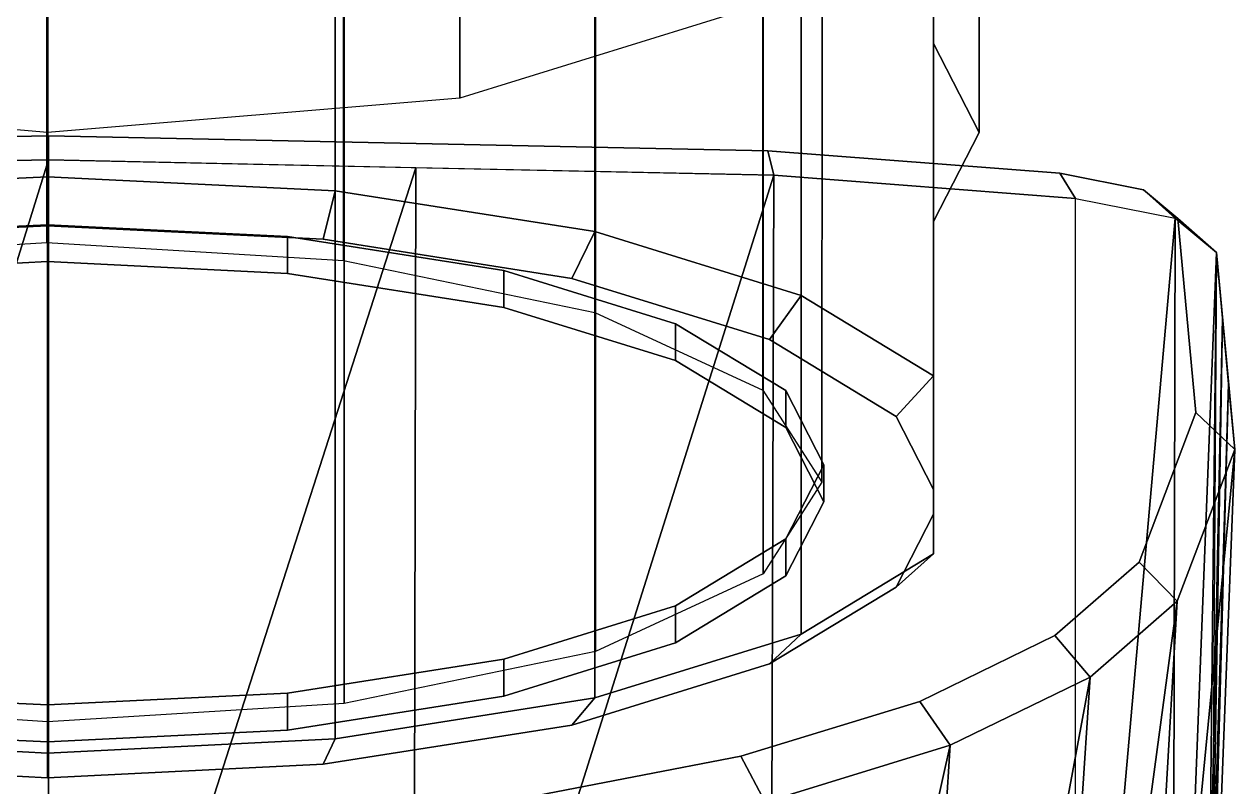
# Model space of a CAD drawing. Extents: x 0 to 0.153, y -0.316 to 0.
# Drawn here: x 0.07668 to 0.09228, y -0.06123 to -0.05141 of the extents above; entities that cross this region are included whole.
import ezdxf

# ---------------------------------------------------------------- set-up
doc = ezdxf.new("R2010")
doc.units = 0
for name, color, linetype in [('L10_KORPUS_6770005_00_2', 7, 'CONTINUOUS'), ('L11_KORPUS_6770005_00_3', 7, 'CONTINUOUS'), ('L12_KORPUS_6770005_00_4', 7, 'CONTINUOUS'), ('L13_KORPUS_6770005_00_5', 7, 'CONTINUOUS'), ('L14_KORPUS_6770005_00_6', 7, 'CONTINUOUS'), ('L16_HALTER_6756005_00_1', 7, 'CONTINUOUS'), ('L17_HALTER_6756005_00_2', 7, 'CONTINUOUS'), ('L18_HALTER_6756005_00_3', 7, 'CONTINUOUS'), ('L19_HALTER_6756005_00_4', 7, 'CONTINUOUS'), ('L20_HALTER_6756005_00_5', 7, 'CONTINUOUS'), ('L9_KORPUS_6770005_00_1', 7, 'CONTINUOUS')]:
    doc.layers.add(name, color=color, linetype=linetype)

msp = doc.modelspace()

# ---------------------------------------------------------------- linework, layer by layer
at = {"layer": 'L10_KORPUS_6770005_00_2', "color": 8}
for points, invisible_edges in [([(0.067722, -0.053009, 0.075375), (0.076996, -0.052844, 0.075888), (0.086265, -0.053038, 0.075295), (0.067722, -0.053009, 0.075375)], 12), ([(0.067722, -0.053009, 0.075375), (0.086265, -0.053038, 0.075295), (0.091102, -0.053539, 0.073757), (0.067722, -0.053009, 0.075375)], 15), ([(0.067722, -0.053009, 0.075375), (0.091102, -0.053539, 0.073757), (0.089962, -0.05928, 0.056101), (0.067722, -0.053009, 0.075375)], 15), ([(0.067722, -0.053009, 0.075375), (0.089962, -0.05928, 0.056101), (0.067839, -0.060806, 0.051399), (0.067722, -0.053009, 0.075375)], 15), ([(0.086265, -0.053038, 0.075295), (0.090026, -0.053327, 0.074409), (0.091102, -0.053539, 0.073757), (0.086265, -0.053038, 0.075295)], 12), ([(0.091102, -0.053539, 0.073757), (0.091778, -0.05641, 0.064928), (0.089962, -0.05928, 0.056101), (0.091102, -0.053539, 0.073757)], 15), ([(0.091102, -0.053539, 0.073757), (0.091544, -0.053909, 0.072618), (0.091778, -0.05641, 0.064928), (0.091102, -0.053539, 0.073757)], 12), ([(0.091778, -0.05641, 0.064928), (0.091048, -0.058335, 0.05901), (0.089962, -0.05928, 0.056101), (0.091778, -0.05641, 0.064928)], 12), ([(0.089962, -0.05928, 0.056101), (0.080091, -0.061691, 0.048684), (0.067839, -0.060806, 0.051399), (0.089962, -0.05928, 0.056101)], 15), ([(0.089962, -0.05928, 0.056101), (0.085916, -0.060834, 0.051321), (0.080091, -0.061691, 0.048684), (0.089962, -0.05928, 0.056101)], 15), ([(0.089962, -0.05928, 0.056101), (0.088222, -0.060128, 0.053494), (0.085916, -0.060834, 0.051321), (0.089962, -0.05928, 0.056101)], 12), ([(0.080091, -0.061691, 0.048684), (0.073639, -0.06168, 0.048712), (0.067839, -0.060806, 0.051399), (0.080091, -0.061691, 0.048684)], 15), ([(0.085916, -0.060834, 0.051321), (0.08316, -0.061364, 0.049691), (0.080091, -0.061691, 0.048684), (0.085916, -0.060834, 0.051321)], 12)]:
    msp.add_3dface(points, dxfattribs=dict(at, invisible_edges=invisible_edges))
at = {"layer": 'L11_KORPUS_6770005_00_3', "color": 8, "invisible_edges": 12}
for points in [[(0.076996, -0.052844, 0.075888), (0.067722, -0.053009, 0.075375), (0.067649, -0.053323, 0.075999), (0.076996, -0.052844, 0.075888)], [(0.067649, -0.053323, 0.075999), (0.076998, -0.053156, 0.076516), (0.076996, -0.052844, 0.075888), (0.067649, -0.053323, 0.075999)], [(0.086265, -0.053038, 0.075295), (0.076996, -0.052844, 0.075888), (0.076998, -0.053156, 0.076516), (0.086265, -0.053038, 0.075295)], [(0.076998, -0.053156, 0.076516), (0.086342, -0.053352, 0.075919), (0.086265, -0.053038, 0.075295), (0.076998, -0.053156, 0.076516)], [(0.090026, -0.053327, 0.074409), (0.086265, -0.053038, 0.075295), (0.086342, -0.053352, 0.075919), (0.090026, -0.053327, 0.074409)], [(0.086342, -0.053352, 0.075919), (0.090226, -0.05365, 0.075004), (0.090026, -0.053327, 0.074409), (0.086342, -0.053352, 0.075919)], [(0.091102, -0.053539, 0.073757), (0.090026, -0.053327, 0.074409), (0.090226, -0.05365, 0.075004), (0.091102, -0.053539, 0.073757)], [(0.090226, -0.05365, 0.075004), (0.091513, -0.053904, 0.074224), (0.091102, -0.053539, 0.073757), (0.090226, -0.05365, 0.075004)], [(0.091544, -0.053909, 0.072618), (0.091102, -0.053539, 0.073757), (0.091513, -0.053904, 0.074224), (0.091544, -0.053909, 0.072618)], [(0.091513, -0.053904, 0.074224), (0.092042, -0.054347, 0.072862), (0.091544, -0.053909, 0.072618), (0.091513, -0.053904, 0.074224)], [(0.091778, -0.05641, 0.064928), (0.091544, -0.053909, 0.072618), (0.092042, -0.054347, 0.072862), (0.091778, -0.05641, 0.064928)], [(0.092042, -0.054347, 0.072862), (0.092279, -0.056885, 0.06506), (0.091778, -0.05641, 0.064928), (0.092042, -0.054347, 0.072862)], [(0.091048, -0.058335, 0.05901), (0.091778, -0.05641, 0.064928), (0.092279, -0.056885, 0.06506), (0.091048, -0.058335, 0.05901)], [(0.092279, -0.056885, 0.06506), (0.091538, -0.058838, 0.059053), (0.091048, -0.058335, 0.05901), (0.092279, -0.056885, 0.06506)], [(0.089962, -0.05928, 0.056101), (0.091048, -0.058335, 0.05901), (0.091538, -0.058838, 0.059053), (0.089962, -0.05928, 0.056101)], [(0.091538, -0.058838, 0.059053), (0.090414, -0.059816, 0.056043), (0.089962, -0.05928, 0.056101), (0.091538, -0.058838, 0.059053)], [(0.088222, -0.060128, 0.053494), (0.089962, -0.05928, 0.056101), (0.090414, -0.059816, 0.056043), (0.088222, -0.060128, 0.053494)], [(0.090414, -0.059816, 0.056043), (0.088614, -0.060693, 0.053346), (0.088222, -0.060128, 0.053494), (0.090414, -0.059816, 0.056043)], [(0.085916, -0.060834, 0.051321), (0.088222, -0.060128, 0.053494), (0.088614, -0.060693, 0.053346), (0.085916, -0.060834, 0.051321)], [(0.088614, -0.060693, 0.053346), (0.086228, -0.061424, 0.051098), (0.085916, -0.060834, 0.051321), (0.088614, -0.060693, 0.053346)], [(0.08316, -0.061364, 0.049691), (0.085916, -0.060834, 0.051321), (0.086228, -0.061424, 0.051098), (0.08316, -0.061364, 0.049691)]]:
    msp.add_3dface(points, dxfattribs=at)
at = {"layer": 'L12_KORPUS_6770005_00_4', "color": 8, "invisible_edges": 8}
for points in [[(0.092042, -0.054347, 0.072862), (0.091876, -0.069835, 0.075392), (0.092121, -0.055193, 0.070261), (0.092042, -0.054347, 0.072862)], [(0.092042, -0.054347, 0.072862), (0.09195, -0.069114, 0.077974), (0.091876, -0.069835, 0.075392), (0.092042, -0.054347, 0.072862)], [(0.092121, -0.055193, 0.070261), (0.091803, -0.070555, 0.072811), (0.0922, -0.056039, 0.06766), (0.092121, -0.055193, 0.070261)], [(0.092121, -0.055193, 0.070261), (0.091876, -0.069835, 0.075392), (0.091803, -0.070555, 0.072811), (0.092121, -0.055193, 0.070261)], [(0.0922, -0.056039, 0.06766), (0.091729, -0.071276, 0.070229), (0.092279, -0.056885, 0.06506), (0.0922, -0.056039, 0.06766)], [(0.0922, -0.056039, 0.06766), (0.091803, -0.070555, 0.072811), (0.091729, -0.071276, 0.070229), (0.0922, -0.056039, 0.06766)], [(0.092279, -0.056885, 0.06506), (0.09072, -0.072905, 0.064314), (0.091538, -0.058838, 0.059053), (0.092279, -0.056885, 0.06506)], [(0.092279, -0.056885, 0.06506), (0.091729, -0.071276, 0.070229), (0.09072, -0.072905, 0.064314), (0.092279, -0.056885, 0.06506)], [(0.091538, -0.058838, 0.059053), (0.089529, -0.073694, 0.061387), (0.090414, -0.059816, 0.056043), (0.091538, -0.058838, 0.059053)], [(0.091538, -0.058838, 0.059053), (0.09072, -0.072905, 0.064314), (0.089529, -0.073694, 0.061387), (0.091538, -0.058838, 0.059053)], [(0.090414, -0.059816, 0.056043), (0.08774, -0.074362, 0.058799), (0.088614, -0.060693, 0.053346), (0.090414, -0.059816, 0.056043)], [(0.090414, -0.059816, 0.056043), (0.089529, -0.073694, 0.061387), (0.08774, -0.074362, 0.058799), (0.090414, -0.059816, 0.056043)], [(0.088614, -0.060693, 0.053346), (0.085452, -0.07481, 0.056755), (0.086228, -0.061424, 0.051098), (0.088614, -0.060693, 0.053346)], [(0.088614, -0.060693, 0.053346), (0.08774, -0.074362, 0.058799), (0.085452, -0.07481, 0.056755), (0.088614, -0.060693, 0.053346)]]:
    msp.add_3dface(points, dxfattribs=at)
at = {"layer": 'L13_KORPUS_6770005_00_5', "color": 8, "invisible_edges": 8}
for points in [[(0.090225, -0.068466, 0.080229), (0.090226, -0.05365, 0.075004), (0.091513, -0.053904, 0.074224), (0.090225, -0.068466, 0.080229)], [(0.090225, -0.068466, 0.080229), (0.091513, -0.053904, 0.074224), (0.09148, -0.068691, 0.079377), (0.090225, -0.068466, 0.080229)], [(0.09148, -0.068691, 0.079377), (0.091513, -0.053904, 0.074224), (0.092042, -0.054347, 0.072862), (0.09148, -0.068691, 0.079377)], [(0.09148, -0.068691, 0.079377), (0.092042, -0.054347, 0.072862), (0.09195, -0.069114, 0.077974), (0.09148, -0.068691, 0.079377)]]:
    msp.add_3dface(points, dxfattribs=at)
at = {"layer": 'L14_KORPUS_6770005_00_6', "color": 8}
for points, invisible_edges in [([(0.076998, -0.053156, 0.076516), (0.072324, -0.05324, 0.076258), (0.072348, -0.068055, 0.081509), (0.076998, -0.053156, 0.076516)], 8), ([(0.076998, -0.053156, 0.076516), (0.072348, -0.068055, 0.081509), (0.076997, -0.067972, 0.081741), (0.076998, -0.053156, 0.076516)], 8), ([(0.08173, -0.053256, 0.076214), (0.076998, -0.053156, 0.076516), (0.076997, -0.067972, 0.081741), (0.08173, -0.053256, 0.076214)], 8), ([(0.08173, -0.053256, 0.076214), (0.076997, -0.067972, 0.081741), (0.081697, -0.068071, 0.081465), (0.08173, -0.053256, 0.076214)], 8), ([(0.086342, -0.053352, 0.075919), (0.08173, -0.053256, 0.076214), (0.081697, -0.068071, 0.081465), (0.086342, -0.053352, 0.075919)], 8), ([(0.086342, -0.053352, 0.075919), (0.081697, -0.068071, 0.081465), (0.08629, -0.068172, 0.081157), (0.086342, -0.053352, 0.075919)], 8), ([(0.090226, -0.05365, 0.075004), (0.086342, -0.053352, 0.075919), (0.08629, -0.068172, 0.081157), (0.090226, -0.05365, 0.075004)], 12), ([(0.08629, -0.068172, 0.081157), (0.090225, -0.068466, 0.080229), (0.090226, -0.05365, 0.075004), (0.08629, -0.068172, 0.081157)], 12)]:
    msp.add_3dface(points, dxfattribs=dict(at, invisible_edges=invisible_edges))
at = {"layer": 'L16_HALTER_6756005_00_1', "color": 8}
for points, invisible_edges in [([(0.076984, -0.053989, 0.071612), (0.073894, -0.054141, 0.071147), (0.071106, -0.05458, 0.069796), (0.076984, -0.053989, 0.071612)], 12), ([(0.082862, -0.05458, 0.069796), (0.076984, -0.053989, 0.071612), (0.071106, -0.05458, 0.069796), (0.082862, -0.05458, 0.069796)], 15), ([(0.073894, -0.054141, 0.071147), (0.076984, -0.053989, 0.071612), (0.076984, -0.054465, 0.071767), (0.073894, -0.054141, 0.071147)], 12), ([(0.082862, -0.05458, 0.069796), (0.080074, -0.054141, 0.071147), (0.076984, -0.053989, 0.071612), (0.082862, -0.05458, 0.069796)], 12), ([(0.080074, -0.054616, 0.071302), (0.076984, -0.054465, 0.071767), (0.076984, -0.053989, 0.071612), (0.080074, -0.054616, 0.071302)], 12), ([(0.076984, -0.053989, 0.071612), (0.080074, -0.054141, 0.071147), (0.080074, -0.054616, 0.071302), (0.076984, -0.053989, 0.071612)], 12), ([(0.076984, -0.054465, 0.071767), (0.073894, -0.054616, 0.071302), (0.073894, -0.054141, 0.071147), (0.076984, -0.054465, 0.071767)], 12), ([(0.082862, -0.055055, 0.069951), (0.080074, -0.054616, 0.071302), (0.080074, -0.054141, 0.071147), (0.082862, -0.055055, 0.069951)], 12), ([(0.080074, -0.054141, 0.071147), (0.082862, -0.05458, 0.069796), (0.082862, -0.055055, 0.069951), (0.080074, -0.054141, 0.071147)], 12), ([(0.071106, -0.05458, 0.069796), (0.067473, -0.058037, 0.059164), (0.076984, -0.060174, 0.052593), (0.071106, -0.05458, 0.069796)], 15), ([(0.086495, -0.058037, 0.059164), (0.082862, -0.05458, 0.069796), (0.071106, -0.05458, 0.069796), (0.086495, -0.058037, 0.059164)], 15), ([(0.076984, -0.060174, 0.052593), (0.086495, -0.058037, 0.059164), (0.071106, -0.05458, 0.069796), (0.076984, -0.060174, 0.052593)], 15), ([(0.086495, -0.056126, 0.065041), (0.085074, -0.055264, 0.067692), (0.082862, -0.05458, 0.069796), (0.086495, -0.056126, 0.065041)], 12), ([(0.086495, -0.058037, 0.059164), (0.086495, -0.056126, 0.065041), (0.082862, -0.05458, 0.069796), (0.086495, -0.058037, 0.059164)], 15), ([(0.085074, -0.055739, 0.067847), (0.082862, -0.055055, 0.069951), (0.082862, -0.05458, 0.069796), (0.085074, -0.055739, 0.067847)], 12), ([(0.082862, -0.05458, 0.069796), (0.085074, -0.055264, 0.067692), (0.085074, -0.055739, 0.067847), (0.082862, -0.05458, 0.069796)], 12), ([(0.086495, -0.056602, 0.065196), (0.085074, -0.055739, 0.067847), (0.085074, -0.055264, 0.067692), (0.086495, -0.056602, 0.065196)], 12), ([(0.085074, -0.055264, 0.067692), (0.086495, -0.056126, 0.065041), (0.086495, -0.056602, 0.065196), (0.085074, -0.055264, 0.067692)], 12), ([(0.086495, -0.058037, 0.059164), (0.086984, -0.057082, 0.062103), (0.086495, -0.056126, 0.065041), (0.086495, -0.058037, 0.059164)], 12), ([(0.086984, -0.057557, 0.062257), (0.086495, -0.056602, 0.065196), (0.086495, -0.056126, 0.065041), (0.086984, -0.057557, 0.062257)], 12), ([(0.086495, -0.056126, 0.065041), (0.086984, -0.057082, 0.062103), (0.086984, -0.057557, 0.062257), (0.086495, -0.056126, 0.065041)], 12), ([(0.086495, -0.058513, 0.059319), (0.086984, -0.057557, 0.062257), (0.086984, -0.057082, 0.062103), (0.086495, -0.058513, 0.059319)], 12), ([(0.086984, -0.057082, 0.062103), (0.086495, -0.058037, 0.059164), (0.086495, -0.058513, 0.059319), (0.086984, -0.057082, 0.062103)], 12), ([(0.067473, -0.058037, 0.059164), (0.071106, -0.059584, 0.054409), (0.076984, -0.060174, 0.052593), (0.067473, -0.058037, 0.059164)], 15), ([(0.076984, -0.060174, 0.052593), (0.082862, -0.059584, 0.054409), (0.086495, -0.058037, 0.059164), (0.076984, -0.060174, 0.052593)], 15), ([(0.082862, -0.059584, 0.054409), (0.085074, -0.058899, 0.056513), (0.086495, -0.058037, 0.059164), (0.082862, -0.059584, 0.054409)], 12), ([(0.085074, -0.059375, 0.056668), (0.086495, -0.058513, 0.059319), (0.086495, -0.058037, 0.059164), (0.085074, -0.059375, 0.056668)], 12), ([(0.086495, -0.058037, 0.059164), (0.085074, -0.058899, 0.056513), (0.085074, -0.059375, 0.056668), (0.086495, -0.058037, 0.059164)], 12), ([(0.082862, -0.060059, 0.054564), (0.085074, -0.059375, 0.056668), (0.085074, -0.058899, 0.056513), (0.082862, -0.060059, 0.054564)], 12), ([(0.085074, -0.058899, 0.056513), (0.082862, -0.059584, 0.054409), (0.082862, -0.060059, 0.054564), (0.085074, -0.058899, 0.056513)], 12), ([(0.071106, -0.059584, 0.054409), (0.073894, -0.060023, 0.053058), (0.076984, -0.060174, 0.052593), (0.071106, -0.059584, 0.054409)], 12), ([(0.076984, -0.060174, 0.052593), (0.080074, -0.060023, 0.053058), (0.082862, -0.059584, 0.054409), (0.076984, -0.060174, 0.052593)], 12), ([(0.080074, -0.060498, 0.053213), (0.082862, -0.060059, 0.054564), (0.082862, -0.059584, 0.054409), (0.080074, -0.060498, 0.053213)], 12), ([(0.082862, -0.059584, 0.054409), (0.080074, -0.060023, 0.053058), (0.080074, -0.060498, 0.053213), (0.082862, -0.059584, 0.054409)], 12), ([(0.076984, -0.060174, 0.052593), (0.073894, -0.060023, 0.053058), (0.073894, -0.060498, 0.053213), (0.076984, -0.060174, 0.052593)], 12), ([(0.076984, -0.06065, 0.052747), (0.080074, -0.060498, 0.053213), (0.080074, -0.060023, 0.053058), (0.076984, -0.06065, 0.052747)], 12), ([(0.080074, -0.060023, 0.053058), (0.076984, -0.060174, 0.052593), (0.076984, -0.06065, 0.052747), (0.080074, -0.060023, 0.053058)], 12), ([(0.073894, -0.060498, 0.053213), (0.076984, -0.06065, 0.052747), (0.076984, -0.060174, 0.052593), (0.073894, -0.060498, 0.053213)], 12)]:
    msp.add_3dface(points, dxfattribs=dict(at, invisible_edges=invisible_edges))
at = {"layer": 'L17_HALTER_6756005_00_2', "color": 8}
for points, invisible_edges in [([(0.076984, -0.053371, 0.073514), (0.076984, -0.041959, 0.069803), (0.073276, -0.042141, 0.069245), (0.076984, -0.053371, 0.073514)], 12), ([(0.076984, -0.041959, 0.069803), (0.076984, -0.053371, 0.073514), (0.080692, -0.053552, 0.072956), (0.076984, -0.041959, 0.069803)], 12), ([(0.080692, -0.053552, 0.072956), (0.080692, -0.042141, 0.069245), (0.076984, -0.041959, 0.069803), (0.080692, -0.053552, 0.072956)], 12), ([(0.073276, -0.042141, 0.069245), (0.073276, -0.053552, 0.072956), (0.076984, -0.053371, 0.073514), (0.073276, -0.042141, 0.069245)], 12), ([(0.080692, -0.042141, 0.069245), (0.080692, -0.053552, 0.072956), (0.084037, -0.054079, 0.071335), (0.080692, -0.042141, 0.069245)], 12), ([(0.084037, -0.054079, 0.071335), (0.084037, -0.042668, 0.067624), (0.080692, -0.042141, 0.069245), (0.084037, -0.054079, 0.071335)], 12), ([(0.084037, -0.042668, 0.067624), (0.084037, -0.054079, 0.071335), (0.086692, -0.0549, 0.06881), (0.084037, -0.042668, 0.067624)], 12), ([(0.086692, -0.0549, 0.06881), (0.086692, -0.043489, 0.065099), (0.084037, -0.042668, 0.067624), (0.086692, -0.0549, 0.06881)], 12), ([(0.086692, -0.043489, 0.065099), (0.086692, -0.0549, 0.06881), (0.088397, -0.055935, 0.065629), (0.086692, -0.043489, 0.065099)], 12), ([(0.088397, -0.044523, 0.061918), (0.086692, -0.043489, 0.065099), (0.088397, -0.055935, 0.065629), (0.088397, -0.044523, 0.061918)], 14), ([(0.088397, -0.055935, 0.065629), (0.088397, -0.051656, 0.064237), (0.088397, -0.044523, 0.061918), (0.088397, -0.055935, 0.065629)], 12), ([(0.088397, -0.044523, 0.061918), (0.088397, -0.051656, 0.064237), (0.088984, -0.052802, 0.060711), (0.088397, -0.044523, 0.061918)], 12), ([(0.088984, -0.052802, 0.060711), (0.088984, -0.04567, 0.058392), (0.088397, -0.044523, 0.061918), (0.088984, -0.052802, 0.060711)], 12), ([(0.088984, -0.04567, 0.058392), (0.088984, -0.052802, 0.060711), (0.088397, -0.053949, 0.057185), (0.088984, -0.04567, 0.058392)], 12), ([(0.088397, -0.053949, 0.057185), (0.088397, -0.046817, 0.054865), (0.088984, -0.04567, 0.058392), (0.088397, -0.053949, 0.057185)], 12), ([(0.086692, -0.059263, 0.055395), (0.086692, -0.047851, 0.051684), (0.088397, -0.046817, 0.054865), (0.086692, -0.059263, 0.055395)], 12), ([(0.088397, -0.046817, 0.054865), (0.088397, -0.053949, 0.057185), (0.086692, -0.059263, 0.055395), (0.088397, -0.046817, 0.054865)], 14), ([(0.086692, -0.047851, 0.051684), (0.086692, -0.059263, 0.055395), (0.084037, -0.060084, 0.05287), (0.086692, -0.047851, 0.051684)], 12), ([(0.084037, -0.060084, 0.05287), (0.084037, -0.048672, 0.049159), (0.086692, -0.047851, 0.051684), (0.084037, -0.060084, 0.05287)], 12), ([(0.084037, -0.048672, 0.049159), (0.084037, -0.060084, 0.05287), (0.080692, -0.060611, 0.051249), (0.084037, -0.048672, 0.049159)], 12), ([(0.080692, -0.060611, 0.051249), (0.080692, -0.049199, 0.047538), (0.084037, -0.048672, 0.049159), (0.080692, -0.060611, 0.051249)], 12), ([(0.073276, -0.060611, 0.051249), (0.073276, -0.049199, 0.047538), (0.076984, -0.049381, 0.04698), (0.073276, -0.060611, 0.051249)], 12), ([(0.080692, -0.049199, 0.047538), (0.080692, -0.060611, 0.051249), (0.076984, -0.060793, 0.050691), (0.080692, -0.049199, 0.047538)], 12), ([(0.076984, -0.060793, 0.050691), (0.076984, -0.049381, 0.04698), (0.080692, -0.049199, 0.047538), (0.076984, -0.060793, 0.050691)], 12), ([(0.076984, -0.049381, 0.04698), (0.076984, -0.060793, 0.050691), (0.073276, -0.060611, 0.051249), (0.076984, -0.049381, 0.04698)], 12), ([(0.088397, -0.053949, 0.057185), (0.088397, -0.058228, 0.058576), (0.086692, -0.059263, 0.055395), (0.088397, -0.053949, 0.057185)], 12)]:
    msp.add_3dface(points, dxfattribs=dict(at, invisible_edges=invisible_edges))
at = {"layer": 'L18_HALTER_6756005_00_3', "color": 8}
for points, invisible_edges in [([(0.076984, -0.054003, 0.073188), (0.076984, -0.053371, 0.073514), (0.073276, -0.053552, 0.072956), (0.076984, -0.054003, 0.073188)], 12), ([(0.076984, -0.053371, 0.073514), (0.076984, -0.054003, 0.073188), (0.080536, -0.054177, 0.072653), (0.076984, -0.053371, 0.073514)], 12), ([(0.080536, -0.054177, 0.072653), (0.080692, -0.053552, 0.072956), (0.076984, -0.053371, 0.073514), (0.080536, -0.054177, 0.072653)], 12), ([(0.073276, -0.053552, 0.072956), (0.073432, -0.054177, 0.072653), (0.076984, -0.054003, 0.073188), (0.073276, -0.053552, 0.072956)], 12), ([(0.080692, -0.053552, 0.072956), (0.080536, -0.054177, 0.072653), (0.08374, -0.054682, 0.0711), (0.080692, -0.053552, 0.072956)], 12), ([(0.08374, -0.054682, 0.0711), (0.084037, -0.054079, 0.071335), (0.080692, -0.053552, 0.072956), (0.08374, -0.054682, 0.0711)], 12), ([(0.084037, -0.054079, 0.071335), (0.08374, -0.054682, 0.0711), (0.086283, -0.055468, 0.068682), (0.084037, -0.054079, 0.071335)], 12), ([(0.086283, -0.055468, 0.068682), (0.086692, -0.0549, 0.06881), (0.084037, -0.054079, 0.071335), (0.086283, -0.055468, 0.068682)], 12), ([(0.086692, -0.0549, 0.06881), (0.086283, -0.055468, 0.068682), (0.087915, -0.056459, 0.065635), (0.086692, -0.0549, 0.06881)], 12), ([(0.087915, -0.056459, 0.065635), (0.088397, -0.055935, 0.065629), (0.086692, -0.0549, 0.06881), (0.087915, -0.056459, 0.065635)], 12), ([(0.088397, -0.057399, 0.062744), (0.088397, -0.055935, 0.065629), (0.087915, -0.056459, 0.065635), (0.088397, -0.057399, 0.062744)], 8), ([(0.088397, -0.057716, 0.06177), (0.087915, -0.058656, 0.05888), (0.088397, -0.058228, 0.058576), (0.088397, -0.057716, 0.06177)], 8), ([(0.088397, -0.058228, 0.058576), (0.087915, -0.058656, 0.05888), (0.086283, -0.059646, 0.055833), (0.088397, -0.058228, 0.058576)], 12), ([(0.086283, -0.059646, 0.055833), (0.086692, -0.059263, 0.055395), (0.088397, -0.058228, 0.058576), (0.086283, -0.059646, 0.055833)], 12), ([(0.086692, -0.059263, 0.055395), (0.086283, -0.059646, 0.055833), (0.08374, -0.060433, 0.053414), (0.086692, -0.059263, 0.055395)], 12), ([(0.08374, -0.060433, 0.053414), (0.084037, -0.060084, 0.05287), (0.086692, -0.059263, 0.055395), (0.08374, -0.060433, 0.053414)], 12), ([(0.084037, -0.060084, 0.05287), (0.08374, -0.060433, 0.053414), (0.080536, -0.060938, 0.051862), (0.084037, -0.060084, 0.05287)], 12), ([(0.080536, -0.060938, 0.051862), (0.080692, -0.060611, 0.051249), (0.084037, -0.060084, 0.05287), (0.080536, -0.060938, 0.051862)], 12), ([(0.073432, -0.060938, 0.051862), (0.073276, -0.060611, 0.051249), (0.076984, -0.060793, 0.050691), (0.073432, -0.060938, 0.051862)], 12), ([(0.080692, -0.060611, 0.051249), (0.080536, -0.060938, 0.051862), (0.076984, -0.061112, 0.051327), (0.080692, -0.060611, 0.051249)], 12), ([(0.076984, -0.061112, 0.051327), (0.076984, -0.060793, 0.050691), (0.080692, -0.060611, 0.051249), (0.076984, -0.061112, 0.051327)], 12), ([(0.076984, -0.060793, 0.050691), (0.076984, -0.061112, 0.051327), (0.073432, -0.060938, 0.051862), (0.076984, -0.060793, 0.050691)], 12)]:
    msp.add_3dface(points, dxfattribs=dict(at, invisible_edges=invisible_edges))
at = {"layer": 'L19_HALTER_6756005_00_4', "color": 8}
for points, invisible_edges in [([(0.088397, -0.053949, 0.057185), (0.088984, -0.052802, 0.060711), (0.088397, -0.051656, 0.064237), (0.088397, -0.053949, 0.057185)], 8), ([(0.088397, -0.053949, 0.057185), (0.088397, -0.051656, 0.064237), (0.088397, -0.055935, 0.065629), (0.088397, -0.053949, 0.057185)], 12), ([(0.088397, -0.057716, 0.06177), (0.088397, -0.058228, 0.058576), (0.088397, -0.053949, 0.057185), (0.088397, -0.057716, 0.06177)], 12), ([(0.088397, -0.053949, 0.057185), (0.088397, -0.055935, 0.065629), (0.088397, -0.057716, 0.06177), (0.088397, -0.053949, 0.057185)], 15), ([(0.080536, -0.054177, 0.072653), (0.076984, -0.054003, 0.073188), (0.073432, -0.054177, 0.072653), (0.080536, -0.054177, 0.072653)], 12), ([(0.080536, -0.054177, 0.072653), (0.073432, -0.054177, 0.072653), (0.073894, -0.054616, 0.071302), (0.080536, -0.054177, 0.072653)], 15), ([(0.080536, -0.054177, 0.072653), (0.073894, -0.054616, 0.071302), (0.076984, -0.054465, 0.071767), (0.080536, -0.054177, 0.072653)], 13), ([(0.076984, -0.054465, 0.071767), (0.080074, -0.054616, 0.071302), (0.080536, -0.054177, 0.072653), (0.076984, -0.054465, 0.071767)], 14), ([(0.080074, -0.054616, 0.071302), (0.086283, -0.055468, 0.068682), (0.080536, -0.054177, 0.072653), (0.080074, -0.054616, 0.071302)], 15), ([(0.086283, -0.055468, 0.068682), (0.08374, -0.054682, 0.0711), (0.080536, -0.054177, 0.072653), (0.086283, -0.055468, 0.068682)], 12), ([(0.080074, -0.054616, 0.071302), (0.082862, -0.055055, 0.069951), (0.086283, -0.055468, 0.068682), (0.080074, -0.054616, 0.071302)], 14), ([(0.082862, -0.055055, 0.069951), (0.085074, -0.055739, 0.067847), (0.086283, -0.055468, 0.068682), (0.082862, -0.055055, 0.069951)], 14), ([(0.085074, -0.055739, 0.067847), (0.088397, -0.057399, 0.062744), (0.086283, -0.055468, 0.068682), (0.085074, -0.055739, 0.067847)], 15), ([(0.088397, -0.057399, 0.062744), (0.087915, -0.056459, 0.065635), (0.086283, -0.055468, 0.068682), (0.088397, -0.057399, 0.062744)], 12), ([(0.085074, -0.055739, 0.067847), (0.086495, -0.056602, 0.065196), (0.088397, -0.057399, 0.062744), (0.085074, -0.055739, 0.067847)], 14), ([(0.088397, -0.055935, 0.065629), (0.088397, -0.057399, 0.062744), (0.088397, -0.057716, 0.06177), (0.088397, -0.055935, 0.065629)], 12), ([(0.086495, -0.056602, 0.065196), (0.086984, -0.057557, 0.062257), (0.088397, -0.057399, 0.062744), (0.086495, -0.056602, 0.065196)], 14), ([(0.08374, -0.060433, 0.053414), (0.087915, -0.058656, 0.05888), (0.088397, -0.057399, 0.062744), (0.08374, -0.060433, 0.053414)], 15), ([(0.086495, -0.058513, 0.059319), (0.08374, -0.060433, 0.053414), (0.088397, -0.057399, 0.062744), (0.086495, -0.058513, 0.059319)], 15), ([(0.086984, -0.057557, 0.062257), (0.086495, -0.058513, 0.059319), (0.088397, -0.057399, 0.062744), (0.086984, -0.057557, 0.062257)], 14), ([(0.087915, -0.058656, 0.05888), (0.088397, -0.057716, 0.06177), (0.088397, -0.057399, 0.062744), (0.087915, -0.058656, 0.05888)], 12), ([(0.086495, -0.058513, 0.059319), (0.085074, -0.059375, 0.056668), (0.08374, -0.060433, 0.053414), (0.086495, -0.058513, 0.059319)], 14), ([(0.08374, -0.060433, 0.053414), (0.086283, -0.059646, 0.055833), (0.087915, -0.058656, 0.05888), (0.08374, -0.060433, 0.053414)], 12), ([(0.085074, -0.059375, 0.056668), (0.082862, -0.060059, 0.054564), (0.08374, -0.060433, 0.053414), (0.085074, -0.059375, 0.056668)], 14), ([(0.082862, -0.060059, 0.054564), (0.080074, -0.060498, 0.053213), (0.076984, -0.061112, 0.051327), (0.082862, -0.060059, 0.054564)], 14), ([(0.082862, -0.060059, 0.054564), (0.076984, -0.061112, 0.051327), (0.08374, -0.060433, 0.053414), (0.082862, -0.060059, 0.054564)], 15), ([(0.070228, -0.060433, 0.053414), (0.073432, -0.060938, 0.051862), (0.076984, -0.061112, 0.051327), (0.070228, -0.060433, 0.053414)], 12), ([(0.070228, -0.060433, 0.053414), (0.076984, -0.061112, 0.051327), (0.073894, -0.060498, 0.053213), (0.070228, -0.060433, 0.053414)], 15), ([(0.076984, -0.061112, 0.051327), (0.076984, -0.06065, 0.052747), (0.073894, -0.060498, 0.053213), (0.076984, -0.061112, 0.051327)], 13), ([(0.076984, -0.061112, 0.051327), (0.080536, -0.060938, 0.051862), (0.08374, -0.060433, 0.053414), (0.076984, -0.061112, 0.051327)], 12), ([(0.080074, -0.060498, 0.053213), (0.076984, -0.06065, 0.052747), (0.076984, -0.061112, 0.051327), (0.080074, -0.060498, 0.053213)], 14)]:
    msp.add_3dface(points, dxfattribs=dict(at, invisible_edges=invisible_edges))
at = {"layer": 'L20_HALTER_6756005_00_5', "color": 8, "invisible_edges": 12}
for points in [[(0.071674, -0.038895, 0.046517), (0.076984, -0.039335, 0.045164), (0.076984, -0.052801, 0.049543), (0.071674, -0.038895, 0.046517)], [(0.076984, -0.052801, 0.049543), (0.071674, -0.052361, 0.050896), (0.071674, -0.038895, 0.046517), (0.076984, -0.052801, 0.049543)], [(0.076984, -0.039335, 0.045164), (0.082294, -0.038895, 0.046517), (0.082294, -0.052361, 0.050896), (0.076984, -0.039335, 0.045164)], [(0.086181, -0.051159, 0.054593), (0.082294, -0.052361, 0.050896), (0.082294, -0.038895, 0.046517), (0.086181, -0.051159, 0.054593)], [(0.082294, -0.052361, 0.050896), (0.076984, -0.052801, 0.049543), (0.076984, -0.039335, 0.045164), (0.082294, -0.052361, 0.050896)]]:
    msp.add_3dface(points, dxfattribs=at)
at = {"layer": 'L9_KORPUS_6770005_00_1', "color": 8, "invisible_edges": 12}
for points in [[(0.073157, -0.054452, 0.070941), (0.076976, -0.054217, 0.071666), (0.076979, -0.039255, 0.0668), (0.073157, -0.054452, 0.070941)], [(0.076979, -0.039255, 0.0668), (0.07316, -0.03949, 0.066076), (0.073157, -0.054452, 0.070941), (0.076979, -0.039255, 0.0668)], [(0.080799, -0.03949, 0.06608), (0.076979, -0.039255, 0.0668), (0.076976, -0.054217, 0.071666), (0.080799, -0.03949, 0.06608)], [(0.076976, -0.054217, 0.071666), (0.080796, -0.054452, 0.070945), (0.080799, -0.03949, 0.06608), (0.076976, -0.054217, 0.071666)], [(0.084038, -0.040159, 0.064024), (0.080799, -0.03949, 0.06608), (0.080796, -0.054452, 0.070945), (0.084038, -0.040159, 0.064024)], [(0.080796, -0.054452, 0.070945), (0.084035, -0.055121, 0.068889), (0.084038, -0.040159, 0.064024), (0.080796, -0.054452, 0.070945)], [(0.086203, -0.04116, 0.060946), (0.084038, -0.040159, 0.064024), (0.084035, -0.055121, 0.068889), (0.086203, -0.04116, 0.060946)], [(0.084035, -0.055121, 0.068889), (0.0862, -0.056122, 0.065811), (0.086203, -0.04116, 0.060946), (0.084035, -0.055121, 0.068889)], [(0.086964, -0.042342, 0.057314), (0.086203, -0.04116, 0.060946), (0.0862, -0.056122, 0.065811), (0.086964, -0.042342, 0.057314)], [(0.0862, -0.056122, 0.065811), (0.086961, -0.057303, 0.062179), (0.086964, -0.042342, 0.057314), (0.0862, -0.056122, 0.065811)], [(0.086206, -0.043523, 0.053682), (0.086964, -0.042342, 0.057314), (0.086961, -0.057303, 0.062179), (0.086206, -0.043523, 0.053682)], [(0.084044, -0.044524, 0.050601), (0.086206, -0.043523, 0.053682), (0.086203, -0.058484, 0.058547), (0.084044, -0.044524, 0.050601)], [(0.086961, -0.057303, 0.062179), (0.086203, -0.058484, 0.058547), (0.086206, -0.043523, 0.053682), (0.086961, -0.057303, 0.062179)], [(0.080808, -0.045193, 0.048542), (0.084044, -0.044524, 0.050601), (0.084042, -0.059486, 0.055467), (0.080808, -0.045193, 0.048542)], [(0.086203, -0.058484, 0.058547), (0.084042, -0.059486, 0.055467), (0.084044, -0.044524, 0.050601), (0.086203, -0.058484, 0.058547)], [(0.076986, -0.06039, 0.052683), (0.073166, -0.060155, 0.053404), (0.073169, -0.045193, 0.048539), (0.076986, -0.06039, 0.052683)], [(0.073169, -0.045193, 0.048539), (0.076989, -0.045428, 0.047818), (0.076986, -0.06039, 0.052683), (0.073169, -0.045193, 0.048539)], [(0.076989, -0.045428, 0.047818), (0.080808, -0.045193, 0.048542), (0.080805, -0.060155, 0.053408), (0.076989, -0.045428, 0.047818)], [(0.084042, -0.059486, 0.055467), (0.080805, -0.060155, 0.053408), (0.080808, -0.045193, 0.048542), (0.084042, -0.059486, 0.055467)], [(0.080805, -0.060155, 0.053408), (0.076986, -0.06039, 0.052683), (0.076989, -0.045428, 0.047818), (0.080805, -0.060155, 0.053408)]]:
    msp.add_3dface(points, dxfattribs=at)

doc.saveas('drawing.dxf')
